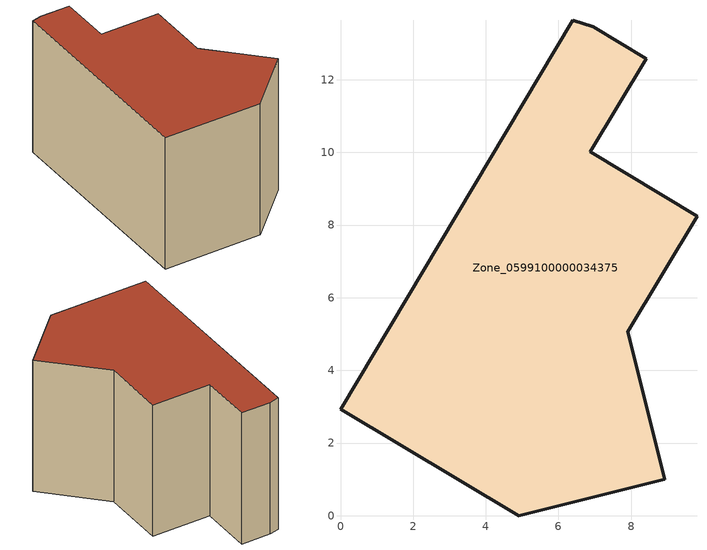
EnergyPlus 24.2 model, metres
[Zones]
Zone_0599100000034375
 floor ground (C_G): 6.39,13.63 6.96,13.46 8.42,12.58 6.88,10.01 9.81,8.25 7.91,5.07 8.93,1 4.9,0 0,2.93 z0
 wall outside (C_F): 4.9,0 8.93,1 7.91,5.07 9.81,8.25 6.88,10.01 8.42,12.58 6.96,13.46 6.39,13.63 0,2.93 4.9,0 z0:8.05
 roof outside (C_R): 6.96,13.46 6.39,13.63 0,2.93 4.9,0 8.93,1 7.91,5.07 9.81,8.25 6.88,10.01 8.42,12.58 z8.05
[BUILDING]
Pand.0599100000034375: North Axis=0; Terrain=City; Loads Convergence Tolerance Value=0.04; Temperature Convergence Tolerance Value=0.4; Solar Distribution=FullExterior; Maximum Number of Warmup Days=25; Minimum Number of Warmup Days=1
[Site:Location]
Rotterdam.The.Hague.AP_ZH_NLD Design_Conditions: Latitude=51.96; Longitude=4.45; Time Zone=1; Elevation=-4.5
[SITE:GROUNDTEMPERATURE:BUILDINGSURFACE]
18, 18, 18, 18, 18, 18, 18, 18, 18, 18, 18, 18
[MATERIAL] Thermal Absorptance=0.9; Solar Absorptance=0.7; Visible Absorptance=0.7
Name | Roughness | Thickness | Conductivity | Density | Specific Heat
G.TI.1975-1991 | MediumSmooth | 0.15 | 0.288461 | 540 | 1210
F.TI.1975-1991 | Rough | 0.3 | 0.230769 | 1920 | 840
R.TI.1975-1991 | MediumRough | 0.2 | 0.153846 | 1500 | 1000
[CONSTRUCTION]
C_G: G.TI.1975-1991
C_F: F.TI.1975-1991
C_R: R.TI.1975-1991
[ZONE]
Zone_0599100000034375: Type=1; Multiplier=1; Ceiling Height=Autocalculate; Volume=Autocalculate; Floor Area=autocalculate; Part of Total Floor Area=Yes
[ZONEINFILTRATION:DESIGNFLOWRATE]
Infil_Zone_0599100000034375: Zone or ZoneList or Space or SpaceList=Zone_0599100000034375; Schedule=AlwaysOn; Design Flow Rate Calculation Method=Flow/Area; Flow Rate per Floor Area=0.003; Constant Term Coefficient=1; Temperature Term Coefficient=0; Velocity Term Coefficient=0; Velocity Squared Term Coefficient=0
[HVACTEMPLATE:ZONE:IDEALLOADSAIRSYSTEM]
Zone_0599100000034375: Maximum Heating Supply Air Temperature=50; Minimum Cooling Supply Air Temperature=13; Maximum Heating Supply Air Humidity Ratio=0.0156; Minimum Cooling Supply Air Humidity Ratio=0.0077; Heating Limit=NoLimit; Cooling Limit=NoLimit; Dehumidification Control Type=ConstantSensibleHeatRatio; Cooling Sensible Heat Ratio=0.7; Dehumidification Setpoint=60; Humidification Control Type=None; Humidification Setpoint=30; Outdoor Air Method=None; Outdoor Air Flow Rate per Person=0.00944; Outdoor Air Flow Rate per Zone Floor Area=0; Outdoor Air Flow Rate per Zone=0; Demand Controlled Ventilation Type=None; Outdoor Air Economizer Type=NoEconomizer; Heat Recovery Type=None; Sensible Heat Recovery Effectiveness=0.7; Latent Heat Recovery Effectiveness=0.65
[ZONECONTROL:THERMOSTAT]
ThermostatControl_Zone_0599100000034375: Zone or ZoneList=Zone_0599100000034375; Control Type Schedule=DualSetpointControlType; Control 1=Thermostat_Zone_0599100000034375; Temperature Difference Between Cutout And Setpoint=0
[THERMOSTATSETPOINT:DUALSETPOINT]
Thermostat_Zone_0599100000034375: Heating Setpoint Temperature Schedule=HeatingSetpoint_Zone_0599100000034375; Cooling Setpoint Temperature Schedule=CoolingSetpoint_Zone_0599100000034375
[SCHEDULE:COMPACT]
HeatingSetpoint_Zone_0599100000034375: Through: 12/31, For: AllDays, Until: 24:00, 21
CoolingSetpoint_Zone_0599100000034375: Through: 12/31, For: AllDays, Until: 24:00, 24
DualSetpointControlType: Through: 12/31, For: AllDays, Until: 24:00, 4
AlwaysOn: Through: 12/31, For: AllDays, Until: 24:00, 1
